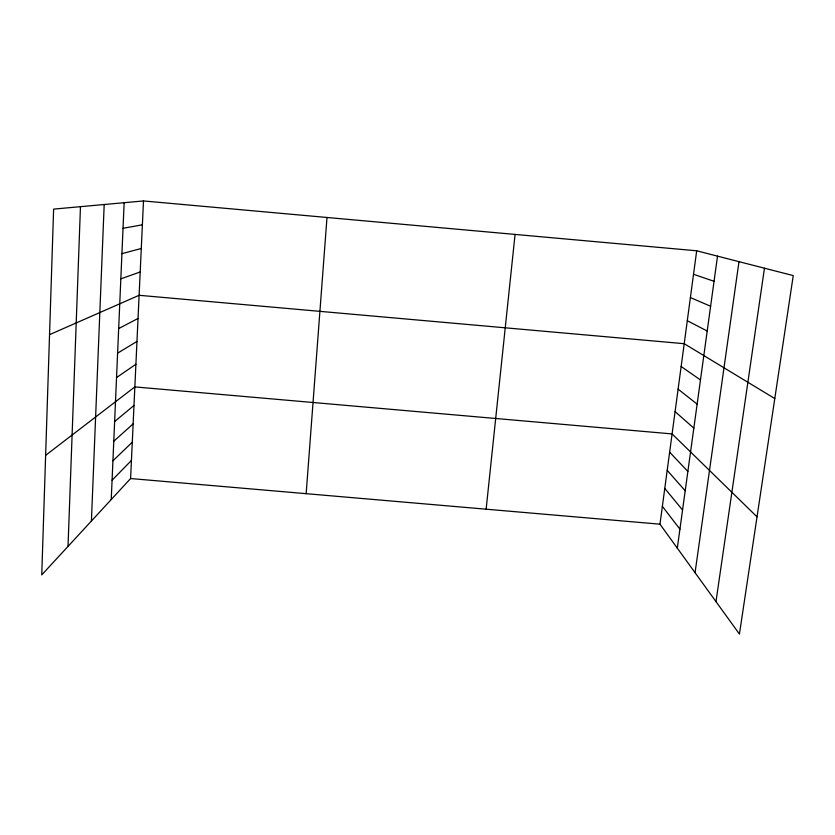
<?xml version="1.0" encoding="UTF-8"?>
<svg xmlns="http://www.w3.org/2000/svg" width="835" height="835" viewBox="0 0 835 835"><rect width="100%" height="100%" fill="white"/><g stroke="black" fill="none" stroke-linecap="round" stroke-linejoin="round"><path stroke-width="1.25" d="M68.021 546.403L80.463 206.673M91.412 521.03L104.187 204.523M111.243 499.518L124.144 202.707M143.495 200.943L53.617 209.115L41.75 574.887L130.594 478.538L143.495 200.943L696.682 250.792L793.25 275.592L739.434 634.057L659.974 524.182L696.682 250.792M306.153 493.673L326.996 217.476M486.137 509.193L515.07 234.426M677.31 548.157L717.515 256.136M695.054 572.695L738.985 261.647M715.981 601.628L764.463 268.192M112.088 480.208L131.439 460.429M112.934 460.784L132.285 442.206M113.779 441.235L133.13 423.888M114.635 421.56L133.986 405.455M45.622 455.336L134.852 386.908L672.091 433.918L757.032 516.844M116.545 377.556L135.907 364.258M117.61 353.163L136.961 341.442M118.674 328.583L138.036 318.459M49.536 334.658L139.111 295.298L684.209 343.696L774.786 398.566M120.835 278.838L140.196 271.98M121.931 253.663L141.292 248.475M123.037 228.289L142.388 224.803M130.594 478.538L659.974 524.182M693.53 274.277L714.05 281.301M690.399 297.584L710.616 306.257M687.299 320.723L707.203 331.015M681.151 366.502L700.471 379.956M678.103 389.141L697.141 404.14M675.087 411.613L693.833 428.136M669.639 452.194L687.873 471.431M667.207 470.345L685.201 490.792M664.775 488.402L682.56 510.039M662.364 506.344L679.92 529.16"/></g></svg>
